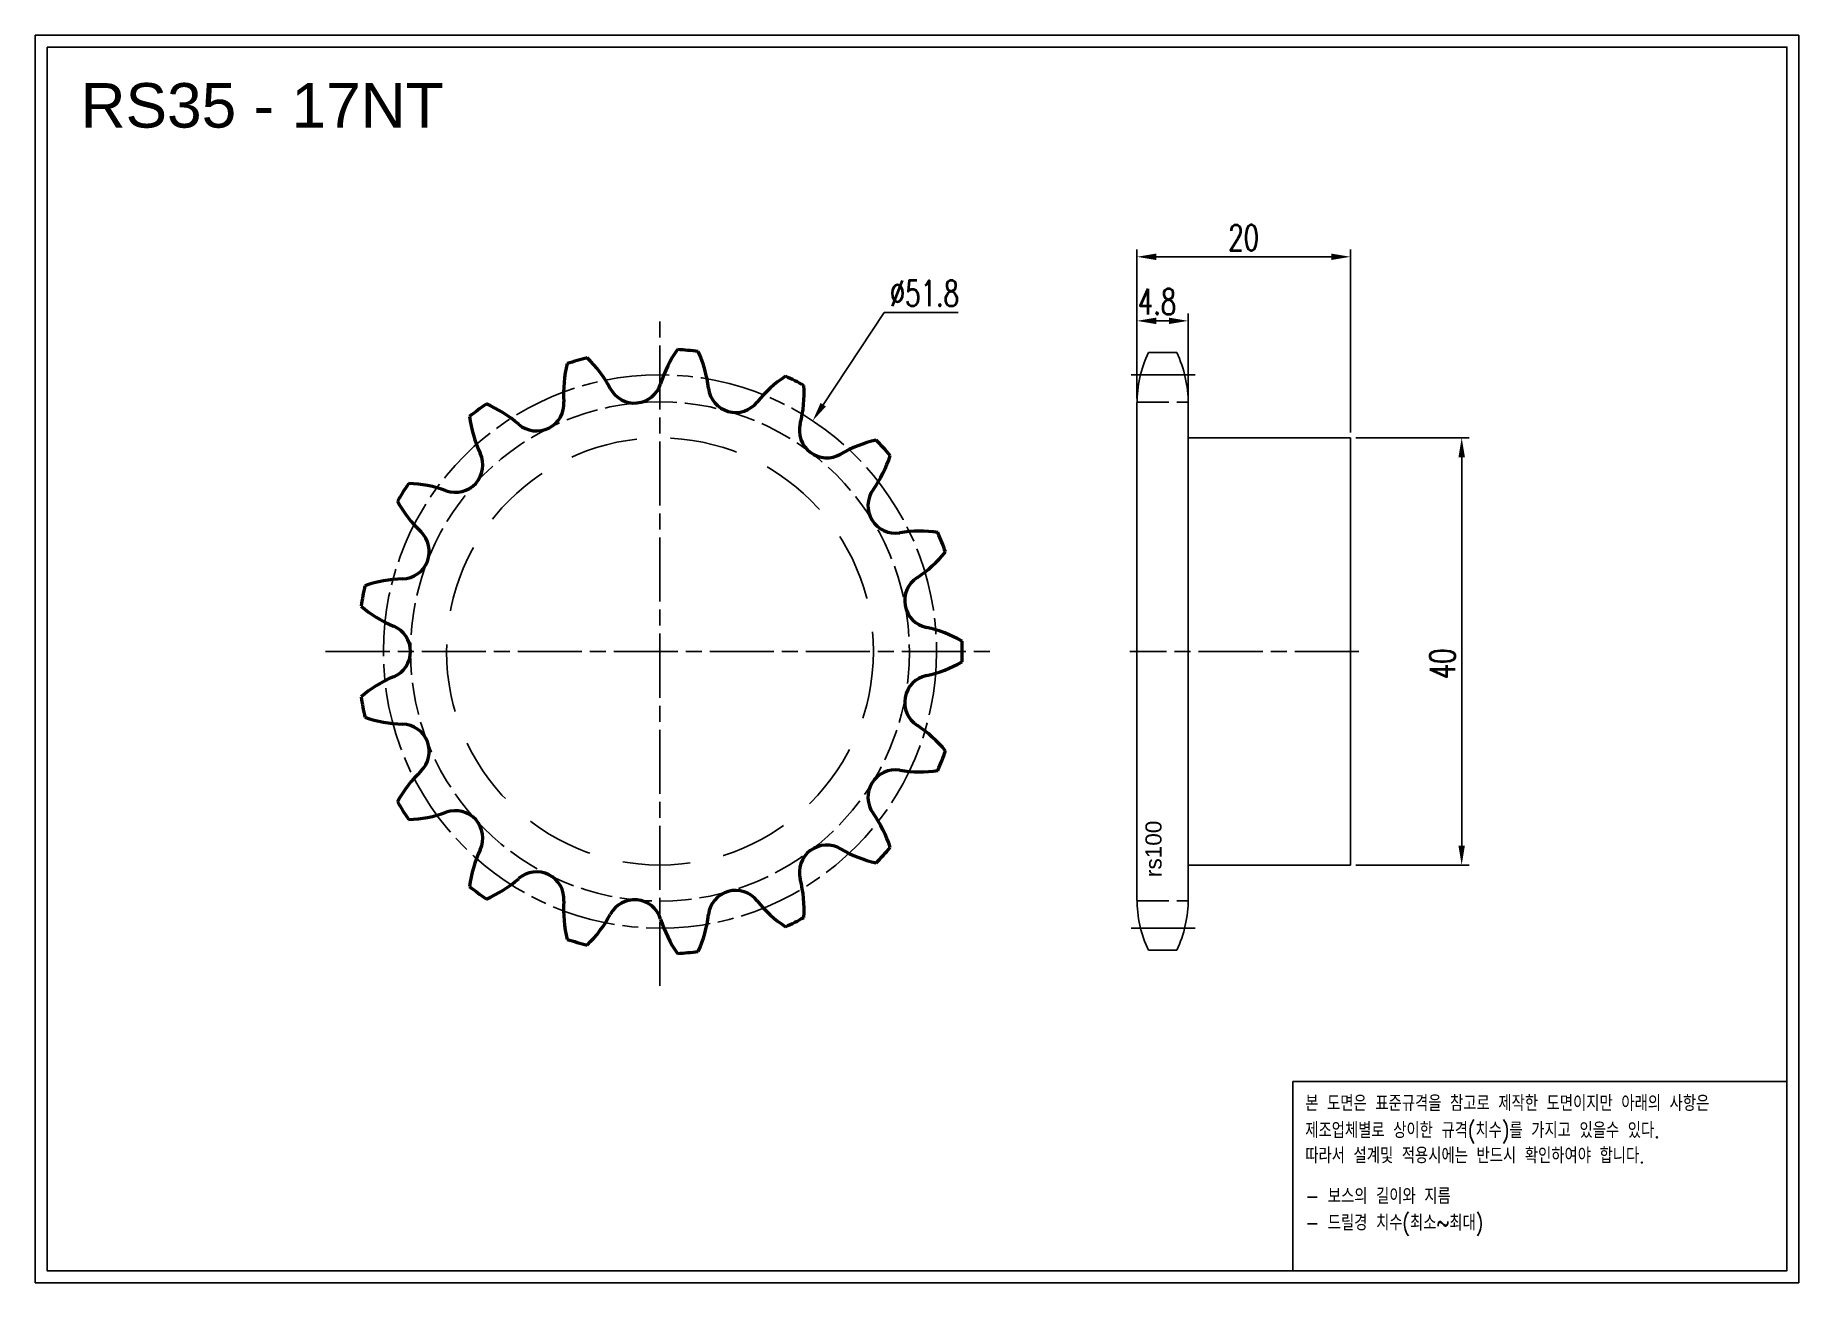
# Model space of a CAD drawing. Header units: millimetres. Extents: x -43887 to -43722, y 1089 to 1206.
import ezdxf

# ---------------------------------------------------------------- set-up
doc = ezdxf.new("R2010")
doc.units = ezdxf.units.MM
for name, pattern in [('AM_ISO02W050', [7.5, 6, -1.5]), ('AM_ISO02W050x2', [3.75, 3, -0.75]), ('AM_ISO08W050', [18, 12, -1.5, 3, -1.5]), ('AM_ISO08W050x2', [9, 6, -0.75, 1.5, -0.75]), ('HIDDEN', [9.525, 6.35, -3.175])]:
    doc.linetypes.add(name, pattern=pattern)
for name, color, linetype, lineweight in [('AM_0N', 7, 'Continuous', 50), ('AM_3N', 6, 'AM_ISO02W050', 25), ('AM_7', 4, 'AM_ISO08W050', 25), ('AM_7N', 4, 'AM_ISO08W050', 25)]:
    doc.layers.add(name, color=color, linetype=linetype, lineweight=lineweight)
doc.layers.add('HL', color=2, linetype='HIDDEN')
doc.layers.add('S-DIM', color=7, linetype='Continuous')
doc.styles.add('HAN', font='ROMANS.shx', dxfattribs={"width": 0.7, "bigfont": 'whgtxt.shx'})
doc.styles.add('HSG', font='SIMPLEX.shx', dxfattribs={"width": 0.7, "bigfont": 'HSG.shx'})
doc.styles.get("Standard").update_dxf_attribs({"font": 'arial.ttf'})
doc.dimstyles.new('APP3', dxfattribs={"dimtxt": 2.4, "dimasz": 1.8, "dimexe": 0.7, "dimexo": 0.5, "dimgap": 0.6, "dimtad": 1, "dimtoh": 1, "dimdec": 1, "dimrnd": 0.01, "dimzin": 9, "dimdsep": 46, "dimtxsty": 'HSG', "dimcen": 0, "dimclrd": 1, "dimclre": 1, "dimclrt": 256, "dimazin": 2, "dimtp": 1, "dimtm": 1, "dimtfac": 0.5, "dimtdec": 1, "dimtofl": 0, "dimtmove": 0, "dimatfit": 3, "dimfxl": 0, "dimtvp": 1, "dimtolj": 2, "dimlwd": -1, "dimlwe": -1, "dimarcsym": 0})
doc.dimstyles.new('APP3$0', dxfattribs={"dimtxt": 2.4, "dimasz": 1.8, "dimexe": 0.7, "dimexo": 0.5, "dimgap": 0.6, "dimtad": 1, "dimtoh": 1, "dimdec": 1, "dimrnd": 0.01, "dimzin": 9, "dimdsep": 46, "dimtxsty": 'HSG', "dimcen": 0, "dimclrd": 1, "dimclre": 1, "dimclrt": 256, "dimazin": 2, "dimtp": 1, "dimtm": 1, "dimtfac": 0.5, "dimtdec": 1, "dimtofl": 0, "dimtmove": 0, "dimatfit": 3, "dimfxl": 0, "dimtvp": 1, "dimtolj": 2, "dimlwd": -1, "dimlwe": -1, "dimarcsym": 0})

# ---------------------------------------------------------------- blocks, each defined once
blk = doc.blocks.new('*D1')
at = {"layer": 'Defpoints', "color": 0, "transparency": 16777216}
for p in [(-43764.01, 1168.13), (-43764.01, 1128.13), (-43753.58, 1128.13)]:
    blk.add_point(p, dxfattribs=at)
at = {"layer": 'S-DIM', "color": 1, "transparency": 16777216}
for p, q in [((-43763.51, 1168.13), (-43752.88, 1168.13)), ((-43753.58, 1166.33), (-43753.58, 1129.93)), ((-43763.51, 1128.13), (-43752.88, 1128.13))]:
    blk.add_line(p, q, dxfattribs=at)
for points in [[(-43753.88, 1166.33), (-43753.28, 1166.33), (-43753.58, 1168.13)], [(-43753.88, 1129.93), (-43753.28, 1129.93), (-43753.58, 1128.13)]]:
    blk.add_solid(points, dxfattribs=at)
at = {"layer": 'S-DIM', "transparency": 16777216, "insert": (-43755.38, 1146.98), "char_height": 2.4, "attachment_point": 5, "rotation": 90, "style": 'HSG'}
blk.add_mtext('\\A2;40', dxfattribs=at)
blk = doc.blocks.new('*D2')
at = {"layer": 'Defpoints', "color": 0, "transparency": 16777216}
for p in [(-43779.21, 1179.1), (-43784.01, 1171.33), (-43779.21, 1171.33)]:
    blk.add_point(p, dxfattribs=at)
at = {"layer": 'S-DIM', "color": 1, "transparency": 16777216}
for p, q in [((-43784.01, 1171.83), (-43784.01, 1179.8)), ((-43782.21, 1179.1), (-43781.01, 1179.1)), ((-43779.21, 1171.83), (-43779.21, 1179.8))]:
    blk.add_line(p, q, dxfattribs=at)
for points in [[(-43782.21, 1179.4), (-43782.21, 1178.8), (-43784.01, 1179.1)], [(-43781.01, 1179.4), (-43781.01, 1178.8), (-43779.21, 1179.1)]]:
    blk.add_solid(points, dxfattribs=at)
at = {"layer": 'S-DIM', "transparency": 16777216, "insert": (-43782.13, 1180.9), "char_height": 2.4, "attachment_point": 5, "style": 'HSG'}
blk.add_mtext('\\A2;4.8', dxfattribs=at)
blk = doc.blocks.new('*D3')
at = {"layer": 'Defpoints', "color": 0, "transparency": 16777216}
for p in [(-43764.01, 1185.1), (-43784.01, 1171.33), (-43764.01, 1168.13)]:
    blk.add_point(p, dxfattribs=at)
at = {"layer": 'S-DIM', "color": 1, "transparency": 16777216}
for p, q in [((-43784.01, 1171.83), (-43784.01, 1185.8)), ((-43782.21, 1185.1), (-43765.81, 1185.1)), ((-43764.01, 1168.63), (-43764.01, 1185.8))]:
    blk.add_line(p, q, dxfattribs=at)
for points in [[(-43782.21, 1185.4), (-43782.21, 1184.8), (-43784.01, 1185.1)], [(-43765.81, 1185.4), (-43765.81, 1184.8), (-43764.01, 1185.1)]]:
    blk.add_solid(points, dxfattribs=at)
at = {"layer": 'S-DIM', "transparency": 16777216, "insert": (-43774.01, 1186.9), "char_height": 2.4, "attachment_point": 5, "style": 'HSG'}
blk.add_mtext('\\A2;20', dxfattribs=at)
blk = doc.blocks.new('*D4')
at = {"layer": 'Defpoints', "color": 0, "transparency": 16777216}
for p in [(-43814.4, 1169.74), (-43843.02, 1126.52)]:
    blk.add_point(p, dxfattribs=at)
at = {"layer": 'S-DIM', "color": 1, "transparency": 16777216}
for p, q in [((-43807.69, 1179.88), (-43813.41, 1171.24)), ((-43800.77, 1179.88), (-43807.69, 1179.88))]:
    blk.add_line(p, q, dxfattribs=at)
blk.add_solid([(-43813.66, 1171.41), (-43813.16, 1171.08), (-43814.4, 1169.74)], dxfattribs=at)
at = {"layer": 'S-DIM', "transparency": 16777216, "insert": (-43803.93, 1181.68), "char_height": 2.4, "attachment_point": 5, "style": 'HSG'}
blk.add_mtext('\\A2;∅51.8', dxfattribs=at)
blk = doc.blocks.new('notice1')
at = {"color": 4}
blk.add_lwpolyline([(-22142.12, 1735.9), (-22053.8, 1735.9), (-22053.8, 1702.07), (-22142.12, 1702.07)], close=True, dxfattribs=at)
at = {"color": 4, "style": 'HAN', "width": 0.8}
for s, p in [('본 도면은 표준규격을 참고로 제작한 도면이지만 아래의 사항은', (-22139.9, 1730.62)), ('제조업체별로 상이한 규격(치수)를 가지고 있을수 있다.', (-22139.9, 1725.78)), ('따라서 설계및 적용시에는 반드시 확인하여야 합니다.', (-22139.9, 1721.28)), ('- 보스의 길이와 지름', (-22139.9, 1714.03)), ('- 드릴경 치수(최소~최대)', (-22139.9, 1709.27))]:
    blk.add_text(s, height=2.7949, dxfattribs=at).set_placement(p)

msp = doc.modelspace()

# ---------------------------------------------------------------- linework, layer by layer
for p, q in [((-43780.28, 1176.13), (-43782.94, 1176.13)), ((-43784.01, 1171.33), (-43784.01, 1124.94)), ((-43779.21, 1171.33), (-43779.21, 1124.94)), ((-43779.21, 1168.13), (-43764.01, 1168.13)), ((-43764.01, 1168.13), (-43764.01, 1128.13)), ((-43764.01, 1128.13), (-43779.21, 1128.13)), ((-43780.28, 1120.14), (-43782.94, 1120.14))]:
    msp.add_line(p, q)
for points in [[(-43887.25, 1205.85), (-43722, 1205.85), (-43722, 1089), (-43887.25, 1089)], [(-43886.14, 1204.74), (-43723.11, 1204.74), (-43723.11, 1090.12), (-43886.14, 1090.12)]]:
    msp.add_lwpolyline(points, close=True)
for centre, start, end in [((-43772.71, 1171.33), 154.8633, 180), ((-43790.51, 1171.33), 0, 25.1367), ((-43772.71, 1124.94), 180, 205.1367), ((-43790.51, 1124.94), 334.8633, 0)]:
    msp.add_arc(centre, 11.3, start, end)
at = {"layer": 'AM_0N'}
for centre, radius, start, end in [((-43826.16, 1172.3), 11.58, 165.9948, 183.8235), ((-43828.71, 1148.13), 28.33, 103.9133, 107.8514), ((-43843.6, 1167.34), 11.58, 27.9412, 45.7699), ((-43817.6, 1169.75), 11.58, 144.8183, 162.6471), ((-43828.71, 1148.13), 28.33, 82.7369, 86.6749), ((-43835.66, 1171.42), 11.58, 6.7647, 24.5934), ((-43810.54, 1164.27), 11.58, 123.6419, 141.4706), ((-43828.71, 1148.13), 28.33, 61.5604, 65.4984), ((-43831.1, 1173.97), 2.57, 207.9412, 342.6471), ((-43821.61, 1173.09), 2.57, 186.7647, 321.4706), ((-43826.78, 1172.36), 11.58, 345.5882, 3.417), ((-43828.71, 1148.13), 28.33, 125.0898, 129.0279), ((-43835.06, 1171.59), 11.58, 187.1713, 205), ((-43849.53, 1160.66), 11.58, 49.1176, 66.9464), ((-43840.27, 1171.36), 2.57, 229.1176, 3.8235), ((-43813.08, 1168.84), 2.57, 165.5882, 300.2941), ((-43805.94, 1156.62), 11.58, 102.4654, 120.2941), ((-43828.71, 1148.13), 28.33, 40.3839, 44.322), ((-43847.88, 1165.61), 2.57, 250.2941, 25), ((-43818.16, 1170.02), 11.58, 324.4118, 342.2405), ((-43828.71, 1148.13), 28.33, 146.2663, 150.2043), ((-43852.65, 1152.29), 11.58, 70.2941, 88.1228), ((-43843.11, 1167.71), 11.58, 208.3478, 226.1765), ((-43806.65, 1161.79), 2.57, 144.4118, 279.1176), ((-43852.9, 1157.5), 2.57, 271.4706, 46.1765), ((-43804.41, 1147.82), 11.58, 81.2889, 99.1176), ((-43828.71, 1148.13), 28.33, 19.2074, 23.1455), ((-43810.96, 1164.73), 11.58, 303.2353, 321.064), ((-43828.71, 1148.13), 28.33, 167.4427, 171.3808), ((-43852.54, 1143.36), 11.58, 91.4706, 109.2993), ((-43803.21, 1152.9), 2.57, 123.2353, 257.9412), ((-43849.21, 1161.19), 11.58, 229.5242, 247.3529), ((-43854.65, 1148.13), 2.57, 292.6471, 67.3529), ((-43806.16, 1139.06), 11.58, 60.1125, 77.9412), ((-43828.71, 1148.13), 28.33, 358.031, 1.969), ((-43806.16, 1157.2), 11.58, 282.0588, 299.8875), ((-43849.21, 1135.08), 11.58, 112.6471, 130.4758), ((-43803.21, 1143.36), 2.57, 102.0588, 236.7647), ((-43828.71, 1148.13), 28.33, 188.6192, 192.5573), ((-43852.54, 1152.9), 11.58, 250.7007, 268.5294), ((-43852.9, 1138.76), 2.57, 313.8235, 88.5294), ((-43810.96, 1131.53), 11.58, 38.936, 56.7647), ((-43828.71, 1148.13), 28.33, 336.8545, 340.7926), ((-43806.65, 1134.47), 2.57, 80.8824, 215.5882), ((-43804.41, 1148.44), 11.58, 260.8824, 278.7111), ((-43843.11, 1128.55), 11.58, 133.8235, 151.6522), ((-43828.71, 1148.13), 28.33, 209.7957, 213.7337), ((-43852.65, 1143.97), 11.58, 271.8772, 289.7059), ((-43847.88, 1130.65), 2.57, 335, 109.7059), ((-43818.16, 1126.24), 11.58, 17.7595, 35.5882), ((-43835.06, 1124.67), 11.58, 155, 172.8287), ((-43813.08, 1127.43), 2.57, 59.7059, 194.4118), ((-43805.94, 1139.64), 11.58, 239.7059, 257.5346), ((-43828.71, 1148.13), 28.33, 315.678, 319.6161), ((-43840.27, 1124.91), 2.57, 356.1765, 130.8824), ((-43828.71, 1148.13), 28.33, 230.9721, 234.9102), ((-43849.53, 1135.6), 11.58, 293.0536, 310.8824), ((-43821.61, 1123.18), 2.57, 38.5294, 173.2353), ((-43826.78, 1123.91), 11.58, 356.583, 14.4118), ((-43826.16, 1123.96), 11.58, 176.1765, 194.0052), ((-43831.1, 1122.3), 2.57, 17.3529, 152.0588), ((-43810.54, 1131.99), 11.58, 218.5294, 236.3581), ((-43843.6, 1128.93), 11.58, 314.2301, 332.0588), ((-43817.6, 1126.52), 11.58, 197.3529, 215.1817), ((-43835.66, 1124.85), 11.58, 335.4066, 353.2353), ((-43828.71, 1148.13), 28.33, 294.5016, 298.4396), ((-43828.71, 1148.13), 28.33, 252.1486, 256.0867), ((-43828.71, 1148.13), 28.33, 273.3251, 277.2631)]:
    msp.add_arc(centre, radius, start, end, dxfattribs=at)
at = {"layer": 'AM_3N', "linetype": 'AM_ISO02W050x2'}
for p, q in [((-43784.01, 1171.49), (-43779.21, 1171.49)), ((-43784.01, 1124.78), (-43779.21, 1124.78))]:
    msp.add_line(p, q, dxfattribs=at)
msp.add_circle((-43828.71, 1148.13), 23.38, dxfattribs=at)
at = {"layer": 'AM_7', "linetype": 'AM_ISO08W050x2'}
for p, q in [((-43778.56, 1174.05), (-43784.67, 1174.05)), ((-43763.23, 1148.13), (-43784.67, 1148.13)), ((-43778.56, 1122.21), (-43784.67, 1122.21))]:
    msp.add_line(p, q, dxfattribs=at)
msp.add_circle((-43828.71, 1148.13), 25.92, dxfattribs=at)
at = {"layer": 'AM_7N', "linetype": 'AM_ISO08W050x2'}
for p, q in [((-43828.71, 1116.8), (-43828.71, 1179.47)), ((-43860.04, 1148.13), (-43797.38, 1148.13))]:
    msp.add_line(p, q, dxfattribs=at)
at = {"layer": 'HL'}
msp.add_circle((-43828.71, 1148.13), 20, dxfattribs=at)

# ---------------------------------------------------------------- block references
at = {"xscale": 0.52416, "yscale": 0.52416, "zscale": 0.52416}
msp.add_blockref('notice1', (-32163.39, 197.96), dxfattribs=at)

# ---------------------------------------------------------------- texts
msp.add_text('RS35 - 17NT', height=4.1731).set_placement((-43883, 1197.2))
at = {"insert": (-43783.22, 1127), "char_height": 1.512, "width": 6.5009, "attachment_point": 1, "rotation": 90}
msp.add_mtext('rs100', dxfattribs=at)

# ---------------------------------------------------------------- dimensions: what is measured, and where the dimension line sits
at = {"layer": 'S-DIM'}
dim = msp.add_linear_dim(base=(-43764.01, 1185.1), p1=(-43784.01, 1171.33), p2=(-43764.01, 1168.13), dimstyle='APP3$0', dxfattribs=at)
dim.commit()
dim.dimension.update_dxf_attribs({"geometry": '*D3', "text_midpoint": (-43774.01, 1186.9)})
dim = msp.add_diameter_dim_2p(p1=(-43843.02, 1126.52), p2=(-43814.4, 1169.74), dimstyle='APP3', dxfattribs=at)
dim.commit()
dim.dimension.update_dxf_attribs({"geometry": '*D4', "text_midpoint": (-43803.93, 1179.88), "dimtype": 131})
dim = msp.add_linear_dim(base=(-43779.21, 1179.1), p1=(-43784.01, 1171.33), p2=(-43779.21, 1171.33), dimstyle='APP3$0', dxfattribs=at)
dim.commit()
dim.dimension.update_dxf_attribs({"geometry": '*D2', "text_midpoint": (-43782.13, 1179.1), "dimtype": 128})
dim = msp.add_linear_dim(base=(-43753.58, 1128.13), p1=(-43764.01, 1168.13), p2=(-43764.01, 1128.13), angle=90, dimstyle='APP3$0', dxfattribs=at)
dim.commit()
dim.dimension.update_dxf_attribs({"geometry": '*D1', "text_midpoint": (-43753.58, 1146.98), "dimtype": 128})

doc.saveas('drawing.dxf')
